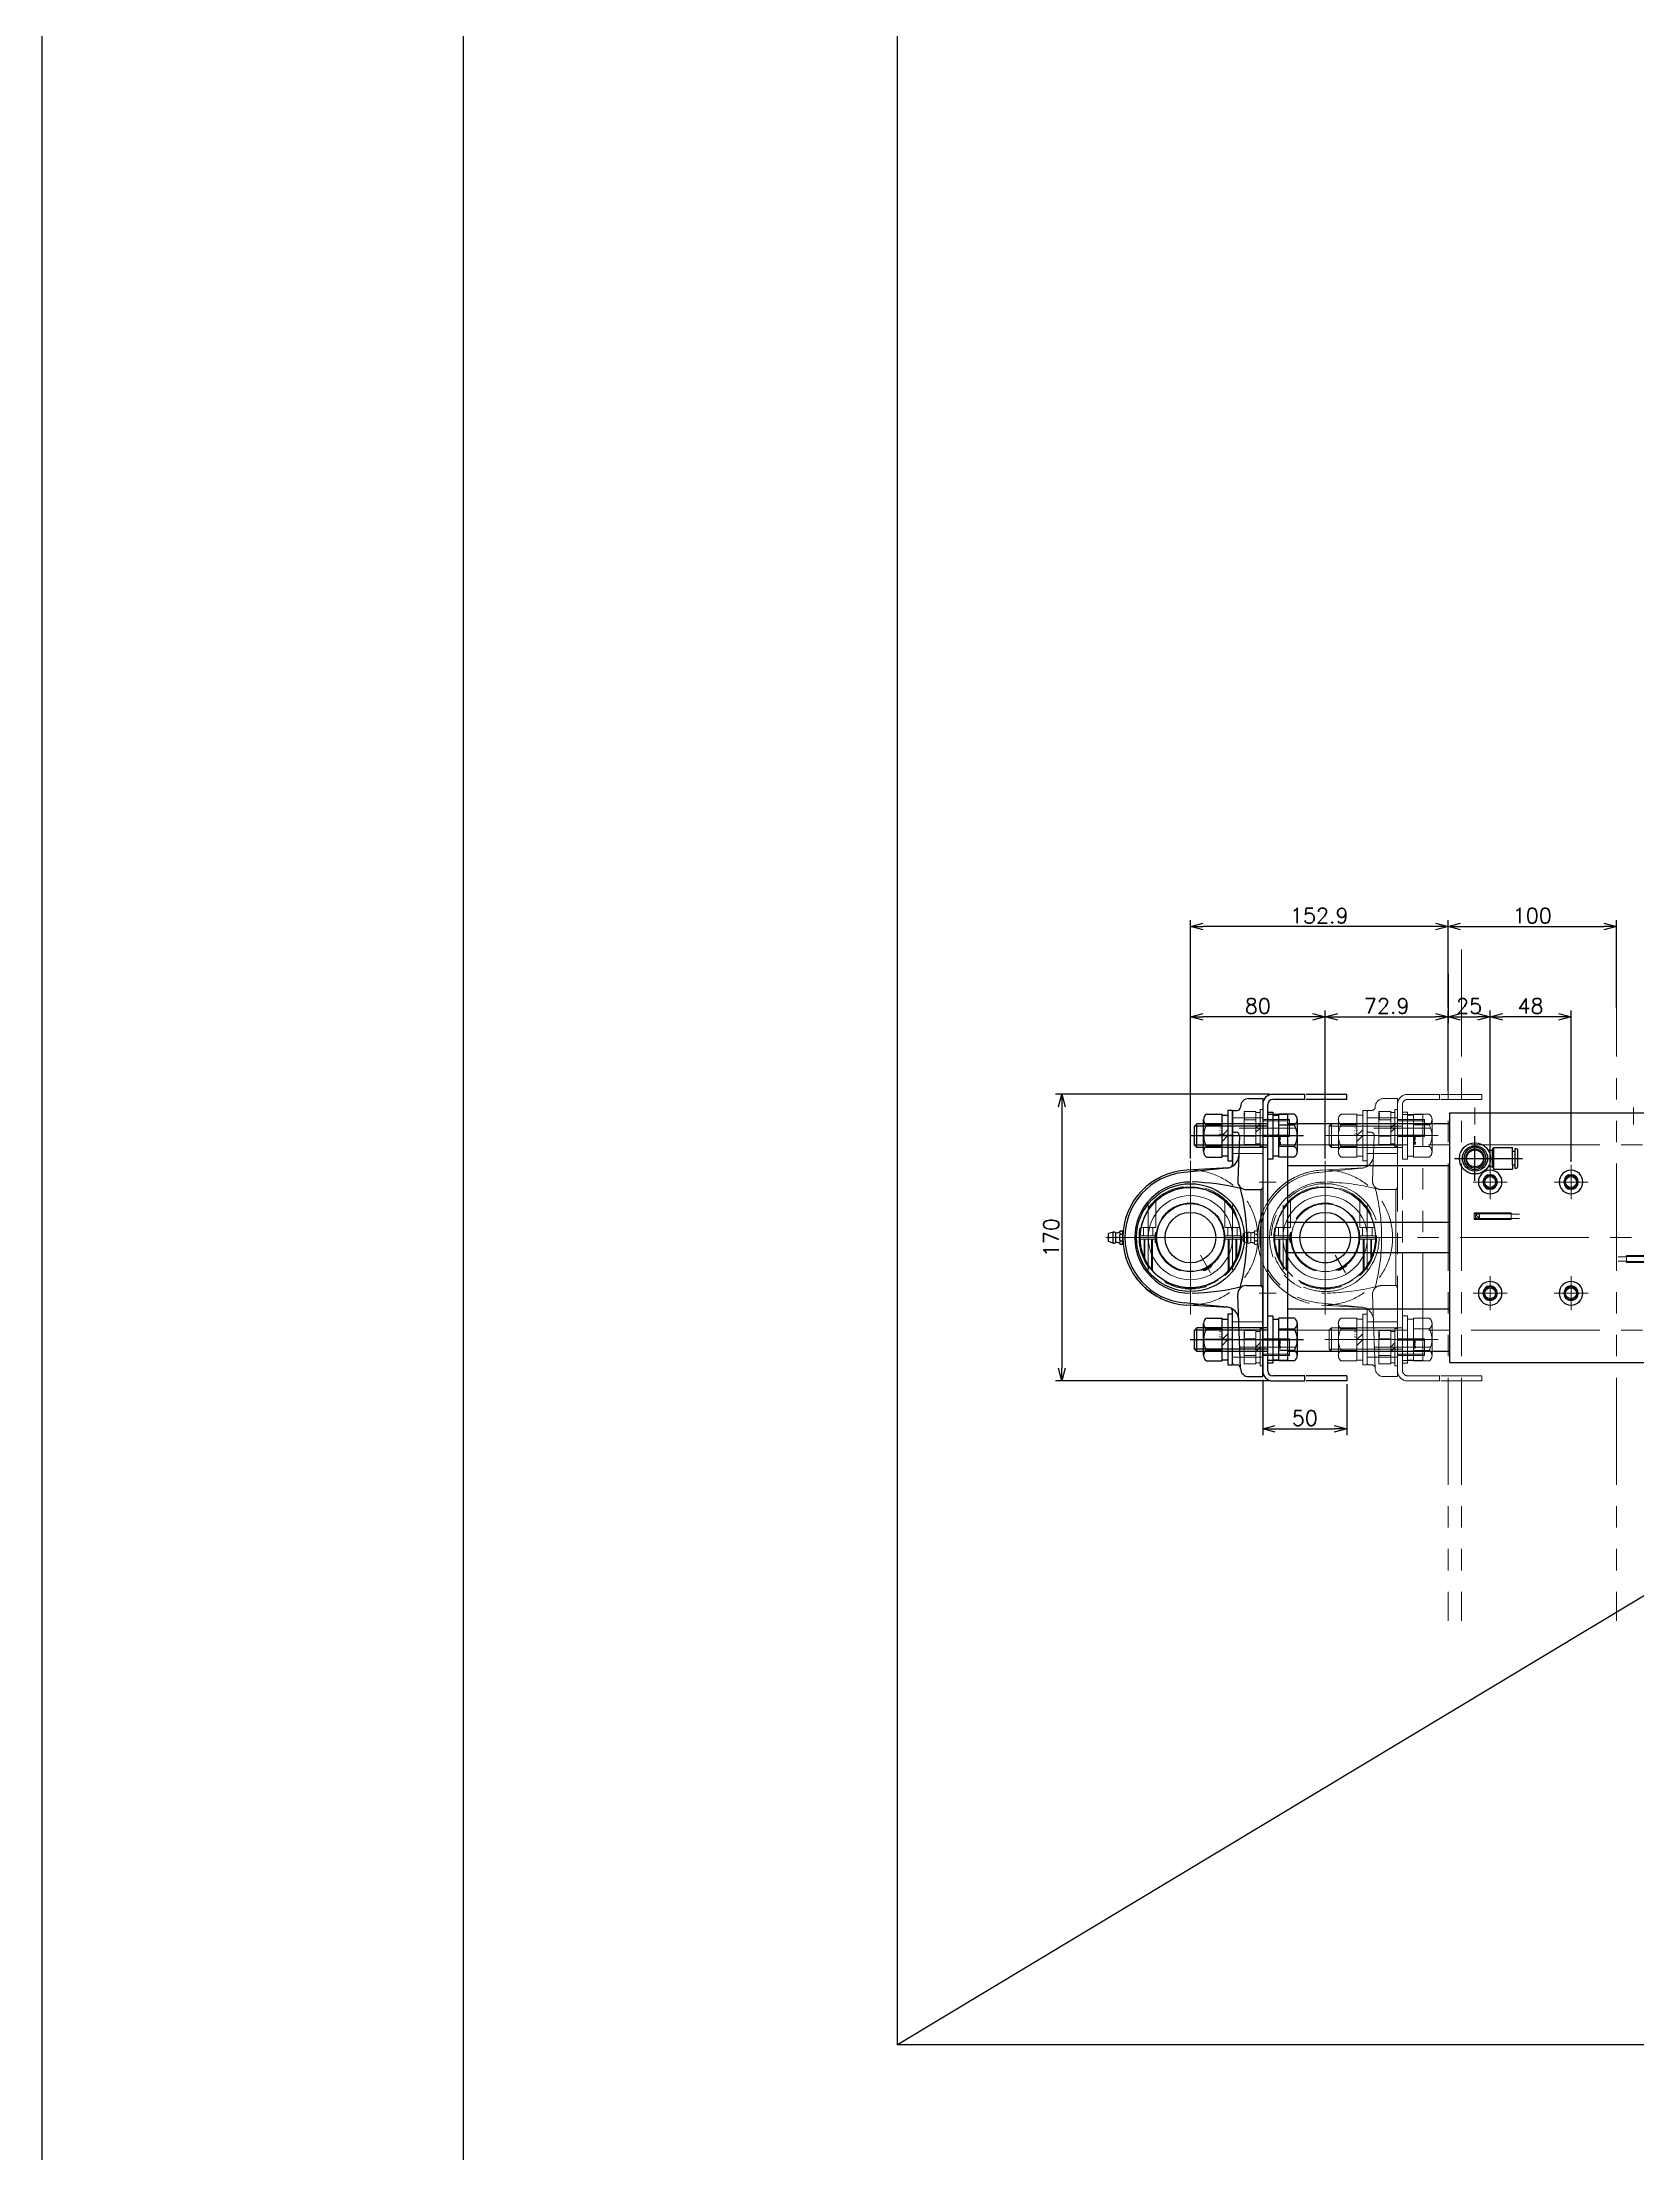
# Model space of a CAD drawing. Header units: millimetres. Extents: x -8731 to 85711, y -14522 to 31379.
# Drawn here: x 33069 to 34016, y -5919 to -4666 of the extents above; entities that cross this region are included whole.
import ezdxf

# ---------------------------------------------------------------- set-up
doc = ezdxf.new("R2010")
doc.units = ezdxf.units.MM
doc.header["$LTSCALE"] = 4
doc.header["$PDMODE"] = 99
doc.header["$PDSIZE"] = 1
for name, pattern in [('CENTER2', [28.575, 19.05, -3.175, 3.175, -3.175]), ('HIDDEN', [9.525, 6.35, -3.175]), ('PHANTOM2', [31.75, 15.875, -3.175, 3.175, -3.175, 3.175, -3.175])]:
    doc.linetypes.add(name, pattern=pattern)
for name, color, linetype, lineweight in [('01_NORMAL', 7, 'Continuous', 25), ('04_HIDDEN', 2, 'HIDDEN', 13), ('05_CENTER', 4, 'CENTER2', 13), ('06_PHANTOM', 2, 'PHANTOM2', 13), ('08_DIM', 3, 'Continuous', 13)]:
    doc.layers.add(name, color=color, linetype=linetype, lineweight=lineweight)
doc.layers.add('10_DRAFT', color=8, linetype='Continuous', lineweight=0, plot=False)
doc.styles.add('KANJI0', font='txt.shx', dxfattribs={"width": 0.9, "height": 30, "bigfont": 'bigfont'})
doc.styles.add('KSS_TXT', font='txt.shx', dxfattribs={"bigfont": 'extfont2.shx'})
doc.styles.add('KSS_TXT_L', font='txt.shx', dxfattribs={"height": 9, "bigfont": 'extfont2.shx'})
doc.dimstyles.new('KSS_DIM', dxfattribs={"dimscale": 3, "dimtxt": 3, "dimasz": 2.5, "dimexe": 1.25, "dimexo": 0.625, "dimtad": 1, "dimdsep": 46, "dimtxsty": 'KSS_TXT', "dimblk": 'OPEN30', "dimcen": 0, "dimazin": 2, "dimtfac": 0.75, "dimtmove": 0, "dimatfit": 3, "dimldrblk": 'OPEN30', "dimfxl": 1, "dimtolj": 1, "dimarcsym": 0})

# ---------------------------------------------------------------- blocks, each defined once
blk = doc.blocks.new('_Open30')
at = {"color": 0, "linetype": 'ByBlock', "lineweight": -2}
for p, q in [((-1, 0.27), (0, 0)), ((0, 0), (-1, -0.27)), ((0, 0), (-1, 0))]:
    blk.add_line(p, q, dxfattribs=at)
blk = doc.blocks.new('*D1492')
at = {"layer": '08_DIM', "color": 0, "lineweight": -2, "transparency": 16777216}
for p, q in [((33793.4, -5459.8), (33793.4, -5492.6)), ((33843.4, -5462.3), (33843.4, -5492.6)), ((33800.9, -5488.9), (33835.9, -5488.9))]:
    blk.add_line(p, q, dxfattribs=at)
at = {"layer": 'Defpoints', "color": 0, "transparency": 16777216}
for p in [(33793.4, -5457.9), (33843.4, -5460.4), (33843.4, -5488.9)]:
    blk.add_point(p, dxfattribs=at)
at = {"layer": '08_DIM', "color": 0, "lineweight": -2, "transparency": 16777216, "xscale": 7.5, "yscale": 7.5, "zscale": 7.5, "rotation": 180}
blk.add_blockref('_Open30', (33793.4, -5488.9), dxfattribs=at)
at = {"layer": '08_DIM', "color": 0, "lineweight": -2, "transparency": 16777216, "xscale": 7.5, "yscale": 7.5, "zscale": 7.5}
blk.add_blockref('_Open30', (33843.4, -5488.9), dxfattribs=at)
at = {"layer": '08_DIM', "color": 0, "transparency": 16777216, "insert": (33818.4, -5482.5), "char_height": 9, "attachment_point": 5, "style": 'KSS_TXT'}
blk.add_mtext('\\A1;50', dxfattribs=at)
blk = doc.blocks.new('*D1493')
at = {"layer": '08_DIM', "color": 0, "lineweight": -2, "transparency": 16777216}
for p, q in [((33797.5, -5290.4), (33670.5, -5290.4)), ((33674.2, -5297.9), (33674.2, -5452.9)), ((33797.5, -5460.4), (33670.5, -5460.4))]:
    blk.add_line(p, q, dxfattribs=at)
at = {"layer": 'Defpoints', "color": 0, "transparency": 16777216}
for p in [(33799.4, -5290.4), (33674.2, -5460.4), (33799.4, -5460.4)]:
    blk.add_point(p, dxfattribs=at)
at = {"layer": '08_DIM', "color": 0, "lineweight": -2, "transparency": 16777216, "xscale": 7.5, "yscale": 7.5, "zscale": 7.5}
for p, rotation in [((33674.2, -5290.4), 90), ((33674.2, -5460.4), 270)]:
    blk.add_blockref('_Open30', p, dxfattribs=dict(at, rotation=rotation))
at = {"layer": '08_DIM', "color": 0, "transparency": 16777216, "insert": (33667.9, -5375.4), "char_height": 9, "attachment_point": 5, "rotation": 90, "style": 'KSS_TXT'}
blk.add_mtext('\\A1;170', dxfattribs=at)
blk = doc.blocks.new('*D1875')
at = {"layer": '08_DIM', "color": 0, "lineweight": -2, "transparency": 16777216}
for p, q in [((33903.4, -5238.8), (33903.4, -5187)), ((33910.9, -5190.8), (33995.9, -5190.8)), ((34003.4, -5238.8), (34003.4, -5187))]:
    blk.add_line(p, q, dxfattribs=at)
at = {"layer": 'Defpoints', "color": 0, "transparency": 16777216}
for p in [(34003.4, -5190.8), (33903.4, -5240.6), (34003.4, -5240.6)]:
    blk.add_point(p, dxfattribs=at)
at = {"layer": '08_DIM', "color": 0, "lineweight": -2, "transparency": 16777216, "xscale": 7.5, "yscale": 7.5, "zscale": 7.5, "rotation": 180}
blk.add_blockref('_Open30', (33903.4, -5190.8), dxfattribs=at)
at = {"layer": '08_DIM', "color": 0, "lineweight": -2, "transparency": 16777216, "xscale": 7.5, "yscale": 7.5, "zscale": 7.5}
blk.add_blockref('_Open30', (34003.4, -5190.8), dxfattribs=at)
at = {"layer": '08_DIM', "color": 0, "transparency": 16777216, "insert": (33953.4, -5184.4), "char_height": 9, "attachment_point": 5, "style": 'KSS_TXT'}
blk.add_mtext('\\A1;100', dxfattribs=at)
blk = doc.blocks.new('*D1876')
at = {"layer": '08_DIM', "color": 0, "lineweight": -2, "transparency": 16777216}
for p, q in [((33750.5, -5328.4), (33750.5, -5187)), ((33895.9, -5190.8), (33758, -5190.8)), ((33903.4, -5238.8), (33903.4, -5187))]:
    blk.add_line(p, q, dxfattribs=at)
at = {"layer": 'Defpoints', "color": 0, "transparency": 16777216}
for p in [(33750.5, -5190.8), (33903.4, -5240.6), (33750.5, -5330.3)]:
    blk.add_point(p, dxfattribs=at)
at = {"layer": '08_DIM', "color": 0, "lineweight": -2, "transparency": 16777216, "xscale": 7.5, "yscale": 7.5, "zscale": 7.5, "rotation": 180}
blk.add_blockref('_Open30', (33750.5, -5190.8), dxfattribs=at)
at = {"layer": '08_DIM', "color": 0, "lineweight": -2, "transparency": 16777216, "xscale": 7.5, "yscale": 7.5, "zscale": 7.5}
blk.add_blockref('_Open30', (33903.4, -5190.8), dxfattribs=at)
at = {"layer": '08_DIM', "color": 0, "transparency": 16777216, "insert": (33827, -5184.4), "char_height": 9, "attachment_point": 5, "style": 'KSS_TXT'}
blk.add_mtext('\\A1;152.9', dxfattribs=at)
blk = doc.blocks.new('*D1877')
at = {"layer": '08_DIM', "color": 0, "lineweight": -2, "transparency": 16777216}
for p, q in [((33750.5, -5328.4), (33750.5, -5240.6)), ((33823, -5244.4), (33758, -5244.4)), ((33830.5, -5328.4), (33830.5, -5240.6))]:
    blk.add_line(p, q, dxfattribs=at)
at = {"layer": 'Defpoints', "color": 0, "transparency": 16777216}
for p in [(33750.5, -5244.4), (33750.5, -5330.3), (33830.5, -5330.3)]:
    blk.add_point(p, dxfattribs=at)
at = {"layer": '08_DIM', "color": 0, "lineweight": -2, "transparency": 16777216, "xscale": 7.5, "yscale": 7.5, "zscale": 7.5, "rotation": 180}
blk.add_blockref('_Open30', (33750.5, -5244.4), dxfattribs=at)
at = {"layer": '08_DIM', "color": 0, "lineweight": -2, "transparency": 16777216, "xscale": 7.5, "yscale": 7.5, "zscale": 7.5}
blk.add_blockref('_Open30', (33830.5, -5244.4), dxfattribs=at)
at = {"layer": '08_DIM', "color": 0, "transparency": 16777216, "insert": (33790.5, -5238), "char_height": 9, "attachment_point": 5, "style": 'KSS_TXT'}
blk.add_mtext('\\A1;80', dxfattribs=at)
blk = doc.blocks.new('MUCAP206Ja_1_1_1')
at = {"color": 0}
for p, q in [((-3.3, 88.8), (-2.4, 91.5)), ((-3.3, 88.8), (3.3, 88.8)), ((-2.4, 91.5), (2.4, 91.5)), ((3.3, 88.8), (2.4, 91.5)), ((-4, 83.4), (-4, 84.6)), ((3, 83), (-3, 83)), ((-2.8, 87.1), (2.8, 87.1)), ((-2, 84.6), (-2, 83.4)), ((2, 84.6), (2, 83.4)), ((4, 84.6), (4, 83.4)), ((-3, 63.4), (-2.1, 63.9)), ((3, 63.4), (-3, 63.4)), ((-3, 62.9), (-3, 63.4)), ((-2.4, 63), (-2.4, 63.7)), ((2.1, 63.9), (-2.1, 63.9)), ((3, 63.4), (2.1, 63.9)), ((2.4, 63), (2.4, 63.7)), ((3, 62.9), (3, 63.4)), ((-41.4, 20.3), (-40, 45.1)), ((-41.2, 21.5), (-38.7, 46.6)), ((41.2, 21.5), (38.7, 46.6)), ((41.4, 20.3), (40, 45.1)), ((-18.8, 35.5), (-19.3, 35.2)), ((-19.3, 35.2), (-16.3, 30.1)), ((-19.3, 35.2), (-19.3, 34.2)), ((-18.6, 35), (-19.3, 34.6)), ((-19.3, 34.2), (-17.1, 30.6)), ((-16.3, 30.1), (-17.1, 30.6)), ((-16.2, 30.7), (-16.8, 30.4)), ((-15.8, 30.3), (-16.3, 30.1)), ((-77.7, 13.2), (-33.7, 14.8)), ((-75.5, 17), (-75.5, 15.2)), ((-74.5, 18), (-43.4, 18)), ((60.4, 13.8), (33.7, 14.8)), ((74.5, 18), (43.4, 18)), ((62.5, 17), (62.5, 15.8)), ((75.5, 17), (75.5, 15.2)), ((77.7, 13.2), (77.4, 13.2)), ((-82.5, 8.2), (-82.5, 0)), ((-82.5, 0), (-29.5, 0)), ((-29.5, 0), (-28.5, 1)), ((-28.5, 9.8), (-28.5, 1)), ((-28.1, 1), (28.1, 1)), ((28.5, 9.8), (28.5, 1)), ((29.5, 0), (28.5, 1)), ((82.5, 0), (29.5, 0)), ((82.5, 8.2), (82.5, 0))]:
    blk.add_line(p, q, dxfattribs=at)
for radius in [32, 29.8, 20.2, 15]:
    blk.add_circle((0, 42.9), radius, dxfattribs=at)
for centre, radius, start, end in [((0, 88.8), 3.3, 180, 208.0616), ((0, 90), 1.59, 69.555, 110.445), ((0, 88.8), 3.3, 331.9384, 0), ((0, 42.9), 40.1, 3.0846, 176.9154), ((0, 42.9), 38.9, 5.5232, 174.4768), ((0, 42.9), 33, 0, 180), ((-3, 83.4), 1.56, 49.7398, 130.2602), ((-3, 84.6), 1.56, 229.7398, 310.2602), ((-8.8, 87.4), 6, 336.1715, 353.8983), ((-3.6, 86.9), 0.8, 353.8983, 28.0616), ((0, 79.3), 5.7, 69.2291, 110.7709), ((0, 88.7), 5.7, 249.2291, 290.7709), ((3, 83.4), 1.56, 49.7398, 130.2602), ((3, 84.6), 1.56, 229.7398, 310.2602), ((3.6, 86.9), 0.8, 151.9384, 186.1017), ((8.8, 87.4), 6, 186.1017, 203.8285), ((112.9, 46.6), 146, 181.901, 193.2451), ((-112.9, 46.6), 146, 346.7549, 358.099), ((-77.5, 8.2), 5, 92.1211, 180), ((-77.5, 15.2), 2, 272.1211, 0), ((-74.5, 17), 1, 90, 180), ((-49.1, 22.2), 8, 272.1211, 354.4768), ((-43.4, 20), 2, 270, 312.599), ((-33.5, 9.8), 5, 0, 92.1211), ((0, 123.4), 114, 254.7154, 285.2846), ((33.5, 9.8), 5, 87.8789, 180), ((49.1, 22.2), 8, 185.5232, 267.8789), ((43.4, 20), 2, 227.401, 270), ((60.5, 15.8), 2, 267.8789, 0), ((63.5, 17), 1, 90, 180), ((74.5, 17), 1, 0, 90), ((77.5, 15.2), 2, 180, 267.8789), ((77.5, 8.2), 5, 0, 87.8789), ((-28.1, 0), 1, 90, 135), ((28.1, 0), 1, 45, 90)]:
    blk.add_arc(centre, radius, start, end, dxfattribs=at)
at = {"layer": '04_HIDDEN', "color": 0}
for p, q in [((-71, 18), (-71, 0)), ((-50, 18), (-50, 0)), ((50, 18), (50, 0)), ((71, 18), (71, 0))]:
    blk.add_line(p, q, dxfattribs=at)
at = {"layer": '05_CENTER', "color": 0}
for p, q in [((0, 93.1), (0, 0)), ((-45.2, 42.9), (45.2, 42.9)), ((-20.8, 30.9), (-10.4, 36.9)), ((-60.5, 23), (-60.5, -5)), ((60.5, 23), (60.5, -5))]:
    blk.add_line(p, q, dxfattribs=at)
at = {"layer": '10_DRAFT'}
blk.add_circle((0, 42.9), 25, dxfattribs=at)
blk = doc.blocks.new('M14Nza_1_1_1')
at = {"color": 0}
for p, q in [((-12.7, 15.4), (-12.7, 6.1)), ((-9.5, 17.1), (9.5, 17.1)), ((-6.4, 6.1), (-6.4, 15.4)), ((6.4, 15.4), (6.4, 6.1)), ((12.7, 15.4), (12.7, 6.1)), ((-12.7, 6.1), (12.7, 6.1)), ((-12.2, 2.6), (-12.2, 6.1)), ((-3.5, 6.1), (0, 2.6)), ((0, 6.1), (3.5, 2.6)), ((12.2, 6.1), (12.2, 2.6))]:
    blk.add_line(p, q, dxfattribs=at)
at = {"color": 0, "linetype": 'CENTER2'}
blk.add_line((0, 0), (0, 17.1), dxfattribs=at)
at = {"color": 0}
blk.add_lwpolyline([(-15, 0), (15, 0), (15, 2.6), (-15, 2.6)], close=True, dxfattribs=at)
for centre, radius, start, end in [((-9.5, 13.3), 3.81, 33.626, 146.374), ((0, 4.4), 12.7, 60, 120), ((9.5, 13.3), 3.81, 33.626, 146.374)]:
    blk.add_arc(centre, radius, start, end, dxfattribs=at)
at = {"layer": '10_DRAFT', "ltscale": 3, "style": 'KANJI0', "width": 0.82}
blk.add_text('Ｍ１４', height=1.5, dxfattribs=at).set_placement((0.4, 6.2))
blk = doc.blocks.new('A$C05FE0EC2_1_1_1')
at = {"color": 0, "linetype": 'CENTER2'}
blk.add_line((0, -19), (0, 14), dxfattribs=at)
at = {"color": 0}
for p, q in [((-11, 1.5), (11, 1.5)), ((-11, 1.5), (-11, 0)), ((-11, 0), (11, 0)), ((-9.8, 11), (9.8, 11)), ((-9.8, 4), (-9.8, 11)), ((9.8, 4), (-9.8, 4)), ((-9.3, 4), (-9.3, 1.5)), ((-4.9, 4), (-4.9, 11)), ((0, 1.5), (-2.5, 4)), ((0, 4), (2.5, 1.5)), ((4.9, 4), (4.9, 11)), ((9.2, 1.5), (9.2, 4)), ((9.8, 4), (9.8, 11)), ((11, 0), (11, 1.5))]:
    blk.add_line(p, q, dxfattribs=at)
at = {"color": 0, "linetype": 'HIDDEN'}
for p, q in [((-5, -16), (-5, 0)), ((-4.2, -16), (-4.2, 0)), ((4.2, -16), (4.2, 0)), ((5, -16), (5, 0)), ((-5, -16), (5, -16))]:
    blk.add_line(p, q, dxfattribs=at)
at = {"layer": '10_DRAFT', "style": 'KSS_TXT_L'}
blk.add_text('BT-M10x20L,SW,PW', height=0.3, dxfattribs=at).set_placement((5.2, 10.7))
blk = doc.blocks.new('A$C2B91780A_1_1_1')
at = {"color": 0}
for p, q in [((-7, 42.1), (-5.6, 43.5)), ((-7, 0), (-7, 42.1)), ((-7, 42.1), (7, 42.1)), ((-5.6, 43.5), (5.6, 43.5)), ((-5.6, 0), (-5.6, 43.5)), ((7, 42.1), (5.6, 43.5)), ((5.6, 0), (5.6, 43.5)), ((7, 0), (7, 42.1)), ((-14, -3), (-14, 0)), ((-14, 0), (14, 0)), ((14, 0), (14, -3)), ((14, -3), (-14, -3)), ((-12.7, -15.8), (-12.7, -6.5)), ((-12.7, -6.5), (12.7, -6.5)), ((-12.2, -6.5), (-12.2, -3)), ((-6.4, -15.8), (-6.4, -6.5)), ((0.6, -6.5), (-0.6, -3)), ((6.4, -6.5), (6.4, -15.8)), ((12.2, -3), (12.2, -6.5)), ((12.7, -15.8), (12.7, -6.5)), ((9.5, -17.5), (-9.5, -17.5))]:
    blk.add_line(p, q, dxfattribs=at)
at = {"color": 0, "linetype": 'CENTER2'}
blk.add_line((0, 46.1), (0, -21.2), dxfattribs=at)
at = {"color": 0}
for centre, radius, start, end in [((-9.5, -13.7), 3.81, 213.626, 326.374), ((0, -4.8), 12.7, 240, 300), ((9.5, -13.7), 3.81, 213.626, 326.374)]:
    blk.add_arc(centre, radius, start, end, dxfattribs=at)
at = {"layer": '10_DRAFT', "ltscale": 3, "style": 'KANJI0', "width": 0.82}
blk.add_text('M14x50', height=1, rotation=180, dxfattribs=at).set_placement((-0.5, -6.6))
blk = doc.blocks.new('A$C197C4387_1_1_1')
at = {"color": 0}
for p, q in [((0, 79), (0, -79)), ((3, -79), (3, 79)), ((25, 85), (6, 85)), ((25, 82), (6, 82)), ((25, 82), (25, 85)), ((50, 85), (25.8, 85)), ((50, 82), (25.8, 82)), ((50, 82), (50, 85)), ((25, -82), (6, -82)), ((6, -85), (25, -85)), ((25, -85), (25, -82)), ((50, -82), (25.8, -82)), ((50, -85), (25.8, -85)), ((50, -82), (50, -85))]:
    blk.add_line(p, q, dxfattribs=at)
for centre, radius, start, end in [((6, 79), 6, 90, 180), ((6, 79), 3, 90, 180), ((6, -79), 6, 180, 270), ((6, -79), 3, 180, 270)]:
    blk.add_arc(centre, radius, start, end, dxfattribs=at)
at = {"layer": '05_CENTER'}
for p, q in [((9.2, 65), (-6.2, 65)), ((9.2, 60.5), (-6.2, 60.5)), ((9.2, -60.5), (-6.2, -60.5)), ((9.2, -65), (-6.2, -65))]:
    blk.add_line(p, q, dxfattribs=at)
blk = doc.blocks.new('A$C6FDC4AF3_1_1_1')
at = {"color": 0}
for radius in [40, 30.5, 20.5]:
    blk.add_circle((0, 0), radius, dxfattribs=at)
at = {"layer": '05_CENTER'}
for p, q in [((0, -45.6), (0, 45.6)), ((45.6, 0), (-45.6, 0))]:
    blk.add_line(p, q, dxfattribs=at)
blk = doc.blocks.new('A$C6A332CFA_1_1_1')
at = {"color": 0}
for radius in [30, 20]:
    blk.add_circle((0, 0), radius, dxfattribs=at)
at = {"layer": '01_NORMAL'}
blk.add_circle((0, 0), 15, dxfattribs=at)
at = {"layer": '10_DRAFT'}
for p, q in [((0, -34.5), (0, 34.5)), ((34.5, 0), (-34.5, 0))]:
    blk.add_line(p, q, dxfattribs=at)
blk = doc.blocks.new('SCSPJ40-12a_1_1')
at = {"color": 0}
for p, q in [((-1, 20), (-1, 30)), ((1, 20), (1, 30)), ((-1, -20), (-1, -30)), ((1, -20), (1, -30))]:
    blk.add_line(p, q, dxfattribs=at)
for radius, start, end in [(30, 91.9102, 268.0898), (30, 271.9102, 88.0898), (20, 92.866, 267.134), (20, 272.866, 87.134)]:
    blk.add_arc((0, 0), radius, start, end, dxfattribs=at)
at = {"layer": '04_HIDDEN', "color": 0}
for p, q in [((-13.2, 27), (-1, 27)), ((-12, 27.5), (-1, 27.5)), ((1, 27.8), (6, 27.8)), ((6, 20.5), (6, 29.4)), ((-19.8, 22.5), (-1, 22.5)), ((-19.2, 23.1), (-1, 23.1)), ((1, 22.2), (6, 22.2)), ((6, 20.5), (21.9, 20.5)), ((-19.8, -22.5), (-1, -22.5)), ((-19.2, -23.1), (-1, -23.1)), ((1, -22.2), (6, -22.2)), ((6, -20.5), (6, -29.4)), ((6, -20.5), (21.9, -20.5)), ((-13.2, -27), (-1, -27)), ((-12, -27.5), (-1, -27.5)), ((1, -27.8), (6, -27.8))]:
    blk.add_line(p, q, dxfattribs=at)
at = {"layer": '05_CENTER', "color": 0}
for p, q in [((0, 32.3), (0, -32.3)), ((-19.2, 25), (19.2, 25)), ((-32.3, 0), (32.3, 0)), ((-19.2, -25), (19.2, -25))]:
    blk.add_line(p, q, dxfattribs=at)
blk = doc.blocks.new('A$C235153E3_1_1')
for name in ['A$C6FDC4AF3_1_1_1', 'A$C6A332CFA_1_1_1']:
    blk.add_blockref(name, (0, 0))
at = {"color": 4}
blk.add_blockref('SCSPJ40-12a_1_1', (0, 0), dxfattribs=at)
blk = doc.blocks.new('A$C1B385A3F_1_1_1')
at = {"color": 4, "rotation": 90}
blk.add_blockref('MUCAP206Ja_1_1_1', (42.9, 0), dxfattribs=at)
at = {"rotation": 90}
for name, p in [('M14Nza_1_1_1', (24.9, 60.5)), ('A$C2B91780A_1_1_1', (45.9, 60.5)), ('A$C2B91780A_1_1_1', (45.9, -60.5)), ('M14Nza_1_1_1', (24.9, -60.5))]:
    blk.add_blockref(name, p, dxfattribs=at)
blk.add_blockref('A$C197C4387_1_1_1', (42.9, 0))
at = {"layer": '04_HIDDEN', "rotation": 90}
for name, p in [('A$C05FE0EC2_1_1_1', (42.9, 65)), ('A$C235153E3_1_1', (0, 0)), ('A$C05FE0EC2_1_1_1', (42.9, -65))]:
    blk.add_blockref(name, p, dxfattribs=at)
blk = doc.blocks.new('AS2201F-02-06c_1_1')
at = {"color": 0, "linetype": 'CENTER2'}
for p, q in [((0, 13.3), (0, -13.2)), ((12.1, 0), (-28.2, 0))]:
    blk.add_line(p, q, dxfattribs=at)
at = {"color": 0}
for p, q in [((-25.2, 0), (-25.2, 5.2)), ((-25.2, -5.2), (-25.2, 0)), ((-23.7, 5.7), (-24.7, 5.7)), ((-23.7, 4), (-23.7, 5.7)), ((-23.7, 4), (-22.2, 4)), ((-23.7, -5.7), (-23.7, 4)), ((-22.2, 4.4), (-22.2, 6.4)), ((-11.1, 6.4), (-22.2, 6.4)), ((-22.2, 3.9), (-22.2, 4.4)), ((-22.2, 3.9), (-22.2, -6.4)), ((-11.1, 6.4), (-11.1, -6.4)), ((-10.2, 4.9), (-11.1, 6.4)), ((-10.2, -4.9), (-10.2, 4.9)), ((-7.8, 4.9), (-10.2, 4.9)), ((-24.7, -5.7), (-23.7, -5.7)), ((-23.7, -4), (-22.2, -4)), ((-11.1, -6.4), (-22.2, -6.4)), ((-10.2, -4.9), (-11.1, -6.4)), ((-7.8, -4.9), (-10.2, -4.9))]:
    blk.add_line(p, q, dxfattribs=at)
for radius in [9.25, 7.5, 5]:
    blk.add_circle((0, 0), radius, dxfattribs=at)
for centre, start, end in [((-24.7, 5.2), 90, 180), ((-24.7, -5.2), 180, 270)]:
    blk.add_arc(centre, 0.5, start, end, dxfattribs=at)
blk = doc.blocks.new('MGPM50-100Za_1_1')
at = {"color": 0}
for p, q in [((0, 73), (0, -73)), ((12, 73), (0, 73)), ((12, 73), (12, -73)), ((108, 67.5), (12, 67.5)), ((108, 74), (252, 74)), ((108, 74), (108, -74)), ((252, 74), (252, -74)), ((108, 42.5), (12, 42.5)), ((108, 9), (12, 9)), ((108, -9), (12, -9)), ((257, -33), (247, -33)), ((108, -42.5), (12, -42.5)), ((12, -73), (0, -73)), ((108, -67.5), (12, -67.5)), ((108, -74), (252, -74))]:
    blk.add_line(p, q, dxfattribs=at)
for centre, radius in [((132, 33), 7), ((180, 33), 7), ((132, 33), 4.3), ((180, 33), 4.3), ((132, -33), 7), ((132, -33), 4.3), ((180, -33), 7), ((180, -33), 4.3), ((123, -47), 6.58), ((123, -47), 5.54), ((239.9, -47), 6.58), ((239.9, -47), 5.54)]:
    blk.add_circle(centre, radius, dxfattribs=at)
at = {"layer": '04_HIDDEN', "color": 0}
for p, q in [((208, 14), (213, 14)), ((213, 10.7), (213, 14.7)), ((213, 14.7), (235, 14.7)), ((213, 14.1), (235, 14.1)), ((233.9, 13.6), (232.1, 11.8)), ((235, 10.7), (235, 14.7)), ((208, 11.4), (213, 11.4)), ((213, 11.3), (235, 11.3)), ((213, 10.7), (235, 10.7)), ((122.5, -10.7), (122.5, -14.7)), ((144.5, -10.7), (122.5, -10.7)), ((144.5, -11.3), (122.5, -11.3)), ((123.6, -13.6), (125.4, -11.8)), ((144.5, -10.7), (144.5, -14.7)), ((149.5, -11.4), (144.5, -11.4)), ((144.5, -14.1), (122.5, -14.1)), ((144.5, -14.7), (122.5, -14.7)), ((149.5, -14), (144.5, -14))]:
    blk.add_line(p, q, dxfattribs=at)
for centre in [(233, 12.7), (124.5, -12.7)]:
    blk.add_circle(centre, 1.25, dxfattribs=at)
at = {"layer": '05_CENTER', "color": 0}
for p, q in [((-4.7, 65), (16.3, 65)), ((75.3, 65), (96.3, 65)), ((239.2, 65), (257, 65)), ((6.5, 55), (259, 55)), ((132, 43.1), (132, 22.9)), ((180, 43.1), (180, 22.9)), ((-5, 33), (5, 33)), ((121.9, 33), (142.1, 33)), ((169.9, 33), (190.1, 33)), ((257, 33), (247, 33)), ((0, 0), (262, 0)), ((132, -22.9), (132, -43.1)), ((180, -22.9), (180, -43.1)), ((-5, -33), (5, -33)), ((121.9, -33), (142.1, -33)), ((169.9, -33), (190.1, -33)), ((114.1, -47), (131.9, -47)), ((123, -38.1), (123, -55.9)), ((231, -47), (248.8, -47)), ((239.9, -38.1), (239.9, -55.9)), ((6.5, -55), (259, -55)), ((-4.7, -65), (16.3, -65)), ((75.3, -65), (96.3, -65)), ((123, -77.2), (123, -67.2)), ((217, -77.2), (217, -67.2)), ((239.2, -65), (257, -65))]:
    blk.add_line(p, q, dxfattribs=at)
at = {"layer": '06_PHANTOM', "color": 0}
for p, q in [((80, 73), (80, -73)), ((92, 73), (80, 73)), ((92, 73), (92, -73)), ((92, -73), (80, -73))]:
    blk.add_line(p, q, dxfattribs=at)
at = {"color": 0, "xscale": -1}
for p in [(123, -47), (239.9, -47)]:
    blk.add_blockref('AS2201F-02-06c_1_1', p, dxfattribs=at)
blk = doc.blocks.new('*D2486')
at = {"layer": '08_DIM', "color": 0, "lineweight": -2, "transparency": 16777216}
for p, q in [((33830.5, -5328.4), (33830.5, -5240.6)), ((33838, -5244.4), (33895.9, -5244.4)), ((33903.4, -5288.5), (33903.4, -5240.6))]:
    blk.add_line(p, q, dxfattribs=at)
at = {"layer": 'Defpoints', "color": 0, "transparency": 16777216}
for p in [(33903.4, -5244.4), (33903.4, -5290.4), (33830.5, -5330.3)]:
    blk.add_point(p, dxfattribs=at)
at = {"layer": '08_DIM', "color": 0, "lineweight": -2, "transparency": 16777216, "xscale": 7.5, "yscale": 7.5, "zscale": 7.5, "rotation": 180}
blk.add_blockref('_Open30', (33830.5, -5244.4), dxfattribs=at)
at = {"layer": '08_DIM', "color": 0, "lineweight": -2, "transparency": 16777216, "xscale": 7.5, "yscale": 7.5, "zscale": 7.5}
blk.add_blockref('_Open30', (33903.4, -5244.4), dxfattribs=at)
at = {"layer": '08_DIM', "color": 0, "transparency": 16777216, "insert": (33867, -5238), "char_height": 9, "attachment_point": 5, "style": 'KSS_TXT'}
blk.add_mtext('\\A1;72.9', dxfattribs=at)
blk = doc.blocks.new('M8Tz_1_1_1')
at = {"color": 0}
for radius in [4, 3.25]:
    blk.add_circle((0, 0), radius, dxfattribs=at)
at = {"layer": '05_CENTER'}
for p, q in [((6.9, 0), (-6.9, 0)), ((0, -6.9), (0, 6.9))]:
    blk.add_line(p, q, dxfattribs=at)
blk = doc.blocks.new('*D2487')
at = {"layer": '08_DIM', "color": 0, "lineweight": -2, "transparency": 16777216}
for p, q in [((33903.4, -5219), (33903.4, -5248.1)), ((33910.9, -5244.4), (33920.9, -5244.4)), ((33928.4, -5330.4), (33928.4, -5240.6))]:
    blk.add_line(p, q, dxfattribs=at)
at = {"layer": 'Defpoints', "color": 0, "transparency": 16777216}
for p in [(33903.4, -5217.2), (33928.4, -5244.4), (33928.4, -5332.3)]:
    blk.add_point(p, dxfattribs=at)
at = {"layer": '08_DIM', "color": 0, "lineweight": -2, "transparency": 16777216, "xscale": 7.5, "yscale": 7.5, "zscale": 7.5, "rotation": 180}
blk.add_blockref('_Open30', (33903.4, -5244.4), dxfattribs=at)
at = {"layer": '08_DIM', "color": 0, "lineweight": -2, "transparency": 16777216, "xscale": 7.5, "yscale": 7.5, "zscale": 7.5}
blk.add_blockref('_Open30', (33928.4, -5244.4), dxfattribs=at)
at = {"layer": '08_DIM', "color": 0, "transparency": 16777216, "insert": (33915.9, -5238), "char_height": 9, "attachment_point": 5, "style": 'KSS_TXT'}
blk.add_mtext('\\A1;25', dxfattribs=at)
blk = doc.blocks.new('*D2488')
at = {"layer": '08_DIM', "color": 0, "lineweight": -2, "transparency": 16777216}
for p, q in [((33928.4, -5330.4), (33928.4, -5240.6)), ((33968.9, -5244.4), (33935.9, -5244.4)), ((33976.4, -5330.4), (33976.4, -5240.6))]:
    blk.add_line(p, q, dxfattribs=at)
at = {"layer": 'Defpoints', "color": 0, "transparency": 16777216}
for p in [(33928.4, -5244.4), (33928.4, -5332.3), (33976.4, -5332.3)]:
    blk.add_point(p, dxfattribs=at)
at = {"layer": '08_DIM', "color": 0, "lineweight": -2, "transparency": 16777216, "xscale": 7.5, "yscale": 7.5, "zscale": 7.5, "rotation": 180}
blk.add_blockref('_Open30', (33928.4, -5244.4), dxfattribs=at)
at = {"layer": '08_DIM', "color": 0, "lineweight": -2, "transparency": 16777216, "xscale": 7.5, "yscale": 7.5, "zscale": 7.5}
blk.add_blockref('_Open30', (33976.4, -5244.4), dxfattribs=at)
at = {"layer": '08_DIM', "color": 0, "transparency": 16777216, "insert": (33952.4, -5238), "char_height": 9, "attachment_point": 5, "style": 'KSS_TXT'}
blk.add_mtext('\\A1;48', dxfattribs=at)

msp = doc.modelspace()

# ---------------------------------------------------------------- linework, layer by layer
at = {"color": 3}
msp.add_line((36442.72625, -4131.11018), (33576.62188, -5854.36564), dxfattribs=at)
for points in [[(33069.07027, -3908.05788), (40435.30418, -3908.05788), (40435.30418, -8661.42929), (33069.07027, -8661.42929)], [(33319.19587, -4027.01429), (36560.33322, -4027.01429), (36560.33322, -7928.97711), (33319.19587, -7928.97711)], [(33576.62188, -4131.11018), (36442.72625, -4131.11018), (36442.72625, -5854.36564), (33576.62188, -5854.36564)]]:
    msp.add_lwpolyline(points, close=True)
at = {"layer": '05_CENTER'}
msp.add_line((33867.24835, -5375.41654), (33782.33173, -5375.41654), dxfattribs=at)
at = {"layer": '06_PHANTOM'}
for p, q in [((33903.40802, -5204.53837), (33903.40802, -5602.71816)), ((33911.40802, -5204.53837), (33911.40802, -5602.71816)), ((34003.40802, -5204.53837), (34003.40802, -5602.71816))]:
    msp.add_line(p, q, dxfattribs=at)

# ---------------------------------------------------------------- block references
for name, p in [('A$C1B385A3F_1_1_1', (33750.50802, -5375.41654)), ('M8Tz_1_1_1', (33928.40802, -5342.41654)), ('M8Tz_1_1_1', (33976.40802, -5342.41654)), ('M8Tz_1_1_1', (33928.40802, -5408.41654)), ('M8Tz_1_1_1', (33976.40802, -5408.41654))]:
    msp.add_blockref(name, p)
at = {"color": 4, "xscale": -1, "rotation": 180}
msp.add_blockref('MGPM50-100Za_1_1', (33796.40802, -5375.41654), dxfattribs=at)
at = {"layer": '06_PHANTOM'}
msp.add_blockref('A$C1B385A3F_1_1_1', (33830.50802, -5375.41654), dxfattribs=at)

# ---------------------------------------------------------------- dimensions: what is measured, and where the dimension line sits
at = {"layer": '08_DIM'}
for base, p1, p2, override, picture, middle in [((33750.50802, -5190.76324), (33903.40802, -5240.63355), (33750.50802, -5330.2511), {"dimscale": 3}, '*D1876', (33826.95802, -5184.38199)), ((34003.40802, -5190.76324), (33903.40802, -5240.63355), (34003.40802, -5240.63355), {"dimscale": 3}, '*D1875', (33953.40802, -5184.38824)), ((33928.40802, -5244.38355), (33903.40802, -5217.16497), (33928.40802, -5332.29899), {"dimscale": 3}, '*D2487', (33915.90802, -5238.0023)), ((33750.50802, -5244.38355), (33830.50802, -5330.2511), (33750.50802, -5330.2511), {"dimscale": 3}, '*D1877', (33790.50802, -5238.00855)), ((33903.40802, -5244.38355), (33830.50802, -5330.2511), (33903.40802, -5290.41654), {"dimscale": 3}, '*D2486', (33866.95802, -5238.00855)), ((33928.40802, -5244.38355), (33976.40802, -5332.29899), (33928.40802, -5332.29899), {"dimscale": 3}, '*D2488', (33952.40802, -5238.00855)), ((33843.40802, -5488.85141), (33793.40802, -5457.91654), (33843.40802, -5460.41654), {"dimscale": 3, "dimarcsym": 1}, '*D1492', (33818.40802, -5482.47016))]:
    dim = msp.add_linear_dim(base=base, p1=p1, p2=p2, dimstyle='KSS_DIM', override=override, dxfattribs=at)
    dim.commit()
    dim.dimension.update_dxf_attribs({"geometry": picture, "text_midpoint": middle})
dim = msp.add_linear_dim(base=(33674.24793, -5460.41654), p1=(33799.40802, -5290.41654), p2=(33799.40802, -5460.41654), angle=90, dimstyle='KSS_DIM', override={"dimscale": 3, "dimarcsym": 1}, dxfattribs=at)
dim.commit()
dim.dimension.update_dxf_attribs({"geometry": '*D1493', "text_midpoint": (33667.87293, -5375.41654)})

doc.saveas('drawing.dxf')
